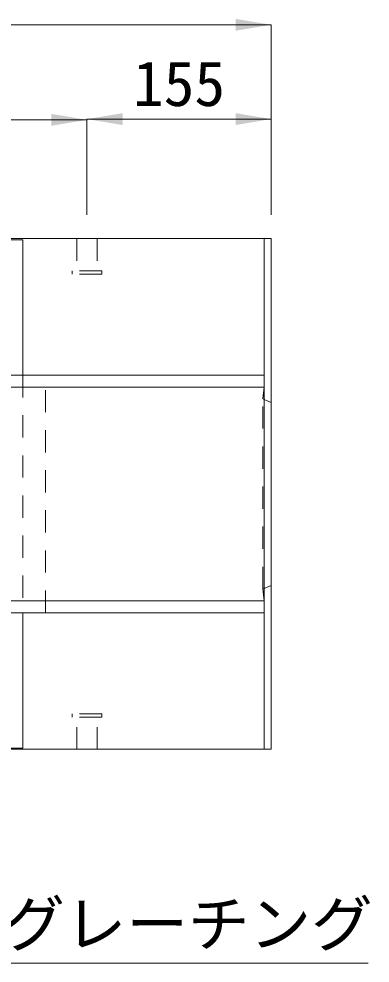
# Model space of a CAD drawing. Units: millimetres, scale not verified. Extents: x 50430 to 75195, y 75514 to 92741.
# Drawn here: x 56908 to 57203, y 85224 to 86019 of the extents above; entities that cross this region are included whole.
import ezdxf
from ezdxf.enums import TextEntityAlignment as Align

# ---------------------------------------------------------------- set-up
doc = ezdxf.new("R2010")
doc.units = ezdxf.units.MM
doc.header["$LTSCALE"] = 25
doc.linetypes.add('USER1', pattern=[1.35, 0.75, -0.6])
for name, color, linetype, lineweight in [('寸法線', 7, 'Continuous', 9), ('本体', 2, 'Continuous', 9), ('ｲﾝｻｰﾄ', 3, 'USER1', 5), ('ｸﾞﾚｰﾁﾝｸﾞ', 7, 'USER1', 5)]:
    doc.layers.add(name, color=color, linetype=linetype, lineweight=lineweight)
doc.styles.add('ＭＳ ゴシック', font='')
doc.styles.get('ＭＳ ゴシック').set_extended_font_data('MS Gothic')

# ---------------------------------------------------------------- blocks, each defined once
blk = doc.blocks.new('filled_arrow')
at = {"color": 0, "linetype": 'Continuous', "lineweight": -2}
blk.add_solid([(7.5, 1.25), (0, 0), (7.5, -1.25)], dxfattribs=at)

msp = doc.modelspace()

# ---------------------------------------------------------------- linework, layer by layer
at = {"layer": '寸法線'}
for p, q in [((56122.16, 86014), (57120.16, 86014)), ((57120.16, 85854), (57120.16, 86014)), ((56277.16, 85934), (56965.16, 85934)), ((56965.16, 85934.63), (57120.16, 85934.63)), ((56965.16, 85854), (56965.16, 85934.63)), ((56965.16, 85854), (56965.16, 85934)), ((57120.16, 85854), (57120.16, 85934.63))]:
    msp.add_line(p, q, dxfattribs=at)
msp.add_lwpolyline([(56461.71, 85414), (56571.4, 85224.01), (57201.77, 85224.01)], dxfattribs=at)
at = {"layer": '本体', "lineweight": 20}
for p, q in [((57120.16, 85834), (56122.16, 85834)), ((57120.16, 85404.01), (57120.16, 85834)), ((56122.16, 85404.01), (57120.16, 85404.01))]:
    msp.add_line(p, q, dxfattribs=at)
at = {"layer": '本体'}
for p, q in [((57114.16, 85834), (57114.16, 85404.01)), ((57114.16, 85719), (56128.16, 85719)), ((57114.16, 85709.01), (56128.16, 85709.01)), ((57114.16, 85698.58), (57120.16, 85696.01)), ((57114.16, 85539.44), (57120.16, 85542.01)), ((57114.16, 85529.01), (56128.16, 85529.01)), ((57114.16, 85519.01), (56128.16, 85519.01))]:
    msp.add_line(p, q, dxfattribs=at)
at = {"layer": '本体', "linetype": 'USER1'}
msp.add_line((56930.16, 85519.01), (56930.16, 85719), dxfattribs=at)
at = {"layer": '本体', "color": 4, "linetype": 'USER1', "lineweight": 5}
for p, q in [((57114.16, 85709.01), (57113.16, 85699.01)), ((57113.16, 85539.01), (57113.16, 85699.01)), ((57113.16, 85699.01), (57114.16, 85698.58)), ((57113.16, 85539.01), (57114.16, 85539.44)), ((57114.16, 85529.01), (57113.16, 85539.01))]:
    msp.add_line(p, q, dxfattribs=at)
at = {"layer": 'ｲﾝｻｰﾄ'}
for p, q in [((56956.66, 85834), (56956.66, 85807.01)), ((56973.66, 85834), (56973.66, 85807.01)), ((56977.66, 85807.01), (56952.66, 85807.01)), ((56952.66, 85807.01), (56952.66, 85804)), ((56977.66, 85804), (56952.66, 85804)), ((56977.66, 85807.01), (56977.66, 85804)), ((56977.66, 85434.01), (56952.66, 85434.01)), ((56952.66, 85431), (56952.66, 85434.01)), ((56977.66, 85431), (56952.66, 85431)), ((56956.66, 85404.01), (56956.66, 85431)), ((56973.66, 85404.01), (56973.66, 85431)), ((56977.66, 85431), (56977.66, 85434.01))]:
    msp.add_line(p, q, dxfattribs=at)
at = {"layer": 'ｸﾞﾚｰﾁﾝｸﾞ', "linetype": 'Continuous'}
for p, q in [((56331.16, 85833.01), (56911.16, 85833.01)), ((56911.16, 85833.01), (56901.16, 85833.01)), ((56911.16, 85833.01), (56911.16, 85823.01)), ((56911.16, 85833.01), (56911.16, 85719)), ((56911.16, 85519.01), (56911.16, 85405.01)), ((56331.16, 85405.01), (56911.16, 85405.01))]:
    msp.add_line(p, q, dxfattribs=at)
at = {"layer": 'ｸﾞﾚｰﾁﾝｸﾞ'}
msp.add_line((56911.16, 85719), (56911.16, 85519.01), dxfattribs=at)

# ---------------------------------------------------------------- block references
at = {"layer": '寸法線', "xscale": 4, "yscale": 4, "rotation": 180}
for p in [(57120.16, 86014), (56965.16, 85934), (57120.16, 85934.63)]:
    msp.add_blockref('filled_arrow', p, dxfattribs=at)
at = {"layer": '寸法線', "xscale": 4, "yscale": 4}
msp.add_blockref('filled_arrow', (56965.16, 85934.63), dxfattribs=at)

# ---------------------------------------------------------------- texts
at = {"layer": '寸法線', "style": 'ＭＳ ゴシック'}
msp.add_text('155', height=37.98, dxfattribs=at).set_placement((57042.66, 85964.63), align=Align.MIDDLE_CENTER)
msp.add_text('ボルト固定式グレーチング', height=37.98, dxfattribs=at).set_placement((56583.9, 85276.07), align=Align.TOP_LEFT)

doc.saveas('drawing.dxf')
